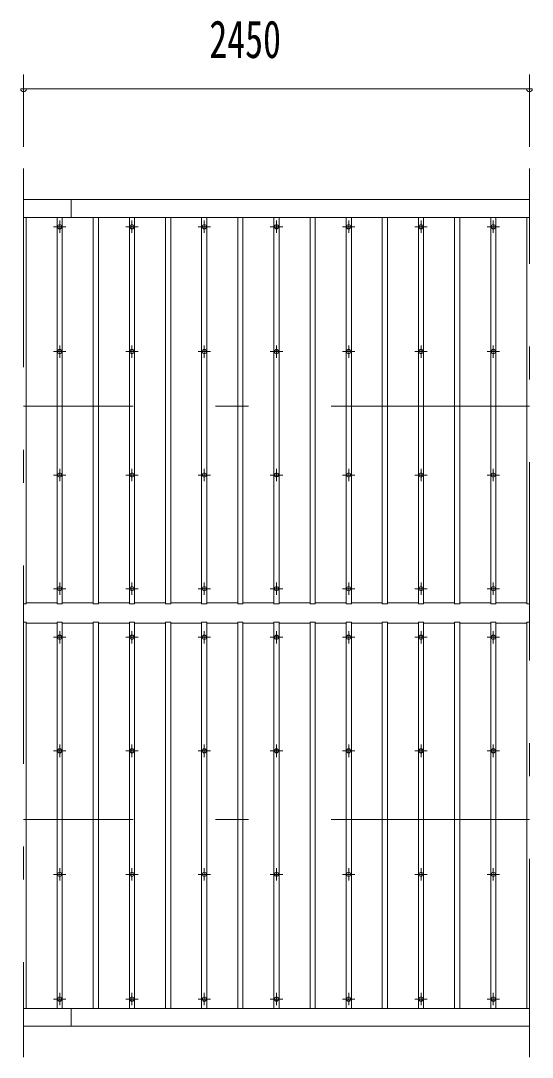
# Model space of a CAD drawing. Units: millimetres, scale not verified. Extents: x -32624 to 32629, y -14700 to 14700.
# Drawn here: x -19352 to -16874, y 8173 to 13188 of the extents above; entities that cross this region are included whole.
import ezdxf
from ezdxf.enums import TextEntityAlignment as Align

# ---------------------------------------------------------------- set-up
doc = ezdxf.new("R2010")
doc.units = ezdxf.units.MM
doc.header["$LTSCALE"] = 80
doc.linetypes.add('USER3', pattern=[24, 12, -5, 2, -5])
for name, color, linetype, lineweight in [('0-2_1-0BOLD', 7, 'Continuous', 18), ('0-3_1-2CENTER', 3, 'USER3', 18), ('0-4_1-4THIN', 4, 'Continuous', 18), ('0-5_1-5DIM', 3, 'Continuous', 18)]:
    doc.layers.add(name, color=color, linetype=linetype, lineweight=lineweight)
doc.styles.add('ＭＳ ゴシック', font='')
doc.styles.get('ＭＳ ゴシック').set_extended_font_data('MS Gothic')

msp = doc.modelspace()

# ---------------------------------------------------------------- linework, layer by layer
at = {"layer": '0-2_1-0BOLD'}
for p, q in [((-19337.95, 12322.54), (-16887.95, 12322.54)), ((-19107.96, 12236.05), (-19107.96, 12322.54)), ((-16887.95, 12236.05), (-19337.95, 12236.05)), ((-16887.95, 8409.03), (-19337.95, 8409.03)), ((-19107.96, 8322.54), (-19107.96, 8409.03)), ((-19337.95, 8322.54), (-16887.95, 8322.54))]:
    msp.add_line(p, q, dxfattribs=at)
for centre in [(-19162.96, 12191.11), (-18812.96, 12191.11), (-18462.96, 12191.11), (-18112.96, 12191.11), (-17762.96, 12191.11), (-17412.96, 12191.11), (-17062.96, 12191.11), (-19162.96, 11587.41), (-18812.96, 11587.41), (-18462.96, 11587.41), (-18112.96, 11587.41), (-17762.96, 11587.41), (-17412.96, 11587.41), (-17062.96, 11587.41), (-19162.96, 10989.62), (-18812.96, 10989.62), (-18462.96, 10989.62), (-18112.96, 10989.62), (-17762.96, 10989.62), (-17412.96, 10989.62), (-17062.96, 10989.62), (-19162.96, 10439.93), (-18812.96, 10439.93), (-18462.96, 10439.93), (-18112.96, 10439.93), (-17762.96, 10439.93), (-17412.96, 10439.93), (-17062.96, 10439.93), (-19162.96, 10205.15), (-18812.96, 10205.15), (-18462.96, 10205.15), (-18112.96, 10205.15), (-17762.96, 10205.15), (-17412.96, 10205.15), (-17062.96, 10205.15), (-19162.96, 9655.46), (-18812.96, 9655.46), (-18462.96, 9655.46), (-18112.96, 9655.46), (-17762.96, 9655.46), (-17412.96, 9655.46), (-17062.96, 9655.46), (-19162.96, 9057.68), (-18812.96, 9057.68), (-18462.96, 9057.68), (-18112.96, 9057.68), (-17762.96, 9057.68), (-17412.96, 9057.68), (-17062.96, 9057.68), (-19162.96, 8453.97), (-18812.96, 8453.97), (-18462.96, 8453.97), (-18112.96, 8453.97), (-17762.96, 8453.97), (-17412.96, 8453.97), (-17062.96, 8453.97)]:
    msp.add_circle(centre, 10, dxfattribs=at)
at = {"layer": '0-3_1-2CENTER'}
for p, q in [((-19337.96, 12472.55), (-19337.96, 8172.54)), ((-16887.96, 8172.54), (-16887.96, 12472.55)), ((-19192.96, 12191.11), (-19132.96, 12191.11)), ((-19162.96, 12221.12), (-19162.96, 12161.11)), ((-18782.96, 12191.11), (-18842.96, 12191.11)), ((-18812.96, 12161.11), (-18812.96, 12221.12)), ((-18492.96, 12191.11), (-18432.96, 12191.11)), ((-18462.96, 12221.12), (-18462.96, 12161.11)), ((-18082.96, 12191.11), (-18142.96, 12191.11)), ((-18112.96, 12161.11), (-18112.96, 12221.12)), ((-17792.96, 12191.11), (-17732.96, 12191.11)), ((-17762.96, 12221.12), (-17762.96, 12161.11)), ((-17382.96, 12191.11), (-17442.96, 12191.11)), ((-17412.96, 12161.11), (-17412.96, 12221.12)), ((-17092.96, 12191.11), (-17032.96, 12191.11)), ((-17062.96, 12161.11), (-17062.96, 12221.12)), ((-19192.96, 11587.41), (-19132.96, 11587.41)), ((-19162.96, 11557.41), (-19162.96, 11617.41)), ((-18842.96, 11587.41), (-18782.96, 11587.41)), ((-18812.96, 11617.41), (-18812.96, 11557.41)), ((-18492.96, 11587.41), (-18432.96, 11587.41)), ((-18462.96, 11557.41), (-18462.96, 11617.41)), ((-18142.96, 11587.41), (-18082.96, 11587.41)), ((-18112.96, 11617.41), (-18112.96, 11557.41)), ((-17792.96, 11587.41), (-17732.96, 11587.41)), ((-17762.96, 11557.41), (-17762.96, 11617.41)), ((-17442.96, 11587.41), (-17382.96, 11587.41)), ((-17412.96, 11617.41), (-17412.96, 11557.41)), ((-17092.96, 11587.41), (-17032.96, 11587.41)), ((-17062.96, 11557.41), (-17062.96, 11617.41)), ((-16887.95, 11322.54), (-19337.95, 11322.54)), ((-19192.96, 10989.62), (-19132.96, 10989.62)), ((-19162.96, 10959.62), (-19162.96, 11019.63)), ((-18842.96, 10989.62), (-18782.96, 10989.62)), ((-18812.96, 11019.63), (-18812.96, 10959.62)), ((-18492.96, 10989.62), (-18432.96, 10989.62)), ((-18462.96, 10959.62), (-18462.96, 11019.63)), ((-18142.96, 10989.62), (-18082.96, 10989.62)), ((-18112.96, 11019.63), (-18112.96, 10959.62)), ((-17792.96, 10989.62), (-17732.96, 10989.62)), ((-17762.96, 10959.62), (-17762.96, 11019.63)), ((-17442.96, 10989.62), (-17382.96, 10989.62)), ((-17412.96, 11019.63), (-17412.96, 10959.62)), ((-17092.96, 10989.62), (-17032.96, 10989.62)), ((-17062.96, 10959.62), (-17062.96, 11019.63)), ((-19132.96, 10439.93), (-19192.96, 10439.93)), ((-19162.96, 10409.93), (-19162.96, 10469.93)), ((-18782.96, 10439.93), (-18842.96, 10439.93)), ((-18812.96, 10409.93), (-18812.96, 10469.93)), ((-18492.96, 10439.93), (-18432.96, 10439.93)), ((-18462.96, 10409.93), (-18462.96, 10469.93)), ((-18082.96, 10439.93), (-18142.96, 10439.93)), ((-18112.96, 10409.93), (-18112.96, 10469.93)), ((-17792.96, 10439.93), (-17732.96, 10439.93)), ((-17762.96, 10409.93), (-17762.96, 10469.93)), ((-17382.96, 10439.93), (-17442.96, 10439.93)), ((-17412.96, 10409.93), (-17412.96, 10469.93)), ((-17092.96, 10439.93), (-17032.96, 10439.93)), ((-17062.96, 10409.93), (-17062.96, 10469.93)), ((-19162.96, 10235.15), (-19162.96, 10175.15)), ((-18812.96, 10235.15), (-18812.96, 10175.15)), ((-18462.96, 10235.15), (-18462.96, 10175.15)), ((-18112.96, 10235.15), (-18112.96, 10175.15)), ((-17762.96, 10235.15), (-17762.96, 10175.15)), ((-17412.96, 10235.15), (-17412.96, 10175.15)), ((-17062.96, 10175.15), (-17062.96, 10235.15)), ((-19132.96, 10205.15), (-19192.96, 10205.15)), ((-18842.96, 10205.15), (-18782.96, 10205.15)), ((-18432.96, 10205.15), (-18492.96, 10205.15)), ((-18142.96, 10205.15), (-18082.96, 10205.15)), ((-17732.96, 10205.15), (-17792.96, 10205.15)), ((-17442.96, 10205.15), (-17382.96, 10205.15)), ((-17092.96, 10205.15), (-17032.96, 10205.15)), ((-19162.96, 9625.46), (-19162.96, 9685.46)), ((-18812.96, 9685.46), (-18812.96, 9625.46)), ((-18462.96, 9625.46), (-18462.96, 9685.46)), ((-18112.96, 9685.46), (-18112.96, 9625.46)), ((-17762.96, 9625.46), (-17762.96, 9685.46)), ((-17412.96, 9685.46), (-17412.96, 9625.46)), ((-17062.96, 9625.46), (-17062.96, 9685.46)), ((-19132.96, 9655.46), (-19192.96, 9655.46)), ((-18842.96, 9655.46), (-18782.96, 9655.46)), ((-18492.96, 9655.46), (-18432.96, 9655.46)), ((-18142.96, 9655.46), (-18082.96, 9655.46)), ((-17792.96, 9655.46), (-17732.96, 9655.46)), ((-17442.96, 9655.46), (-17382.96, 9655.46)), ((-17092.96, 9655.46), (-17032.96, 9655.46)), ((-16887.95, 9322.54), (-19337.95, 9322.54)), ((-19162.96, 9087.67), (-19162.96, 9027.67)), ((-18812.96, 9027.67), (-18812.96, 9087.67)), ((-18462.96, 9087.67), (-18462.96, 9027.67)), ((-18112.96, 9027.67), (-18112.96, 9087.67)), ((-17762.96, 9087.67), (-17762.96, 9027.67)), ((-17412.96, 9027.67), (-17412.96, 9087.67)), ((-17062.96, 9087.67), (-17062.96, 9027.67)), ((-19192.96, 9057.68), (-19132.96, 9057.68)), ((-18842.96, 9057.68), (-18782.96, 9057.68)), ((-18492.96, 9057.68), (-18432.96, 9057.68)), ((-18142.96, 9057.68), (-18082.96, 9057.68)), ((-17792.96, 9057.68), (-17732.96, 9057.68)), ((-17442.96, 9057.68), (-17382.96, 9057.68)), ((-17092.96, 9057.68), (-17032.96, 9057.68)), ((-19162.96, 8423.96), (-19162.96, 8483.97)), ((-18812.96, 8483.97), (-18812.96, 8423.96)), ((-18462.96, 8423.96), (-18462.96, 8483.97)), ((-18112.96, 8483.97), (-18112.96, 8423.96)), ((-17762.96, 8423.96), (-17762.96, 8483.97)), ((-17412.96, 8483.97), (-17412.96, 8423.96)), ((-17062.96, 8423.96), (-17062.96, 8483.97)), ((-19192.96, 8453.97), (-19132.96, 8453.97)), ((-18842.96, 8453.97), (-18782.96, 8453.97)), ((-18492.96, 8453.97), (-18432.96, 8453.97)), ((-18142.96, 8453.97), (-18082.96, 8453.97)), ((-17792.96, 8453.97), (-17732.96, 8453.97)), ((-17442.96, 8453.97), (-17382.96, 8453.97)), ((-17092.96, 8453.97), (-17032.96, 8453.97))]:
    msp.add_line(p, q, dxfattribs=at)
at = {"layer": '0-4_1-4THIN'}
for p, q in [((-19325.46, 10367.39), (-19325.46, 12236.05)), ((-19150.46, 10367.39), (-19150.46, 12236.05)), ((-18975.46, 10367.39), (-18975.46, 12236.05)), ((-18800.46, 10367.39), (-18800.46, 12236.05)), ((-18625.46, 10367.39), (-18625.46, 12236.05)), ((-18450.46, 10367.39), (-18450.46, 12236.05)), ((-18275.46, 10367.39), (-18275.46, 12236.05)), ((-18100.46, 10367.39), (-18100.46, 12236.05)), ((-17925.46, 10367.39), (-17925.46, 12236.05)), ((-17750.46, 10367.39), (-17750.46, 12236.05)), ((-17575.46, 10367.39), (-17575.46, 12236.05)), ((-17400.46, 10367.39), (-17400.46, 12236.05)), ((-17225.46, 10367.39), (-17225.46, 12236.05)), ((-17050.46, 10367.39), (-17050.46, 12236.05)), ((-19337.95, 10367.39), (-19325.46, 10367.39)), ((-19175.46, 10371.64), (-19325.46, 10371.64)), ((-19000.46, 10371.64), (-19150.46, 10371.64)), ((-18825.46, 10371.64), (-18975.46, 10371.64)), ((-18650.46, 10371.64), (-18800.46, 10371.64)), ((-18475.46, 10371.64), (-18625.46, 10371.64)), ((-18300.46, 10371.64), (-18450.46, 10371.64)), ((-18125.46, 10371.64), (-18275.46, 10371.64)), ((-17950.46, 10371.64), (-18100.46, 10371.64)), ((-17775.46, 10371.64), (-17925.46, 10371.64)), ((-17600.46, 10371.64), (-17750.46, 10371.64)), ((-17425.46, 10371.64), (-17575.46, 10371.64)), ((-17250.46, 10371.64), (-17400.46, 10371.64)), ((-17075.46, 10371.64), (-17225.46, 10371.64)), ((-16900.46, 10371.64), (-17050.46, 10371.64)), ((-19325.46, 10273.44), (-19175.46, 10273.44)), ((-19175.46, 8409.03), (-19175.46, 10277.69)), ((-19150.46, 10273.44), (-19000.46, 10273.44)), ((-19000.46, 8409.03), (-19000.46, 10277.69)), ((-18975.46, 10273.44), (-18825.46, 10273.44)), ((-18825.46, 8409.03), (-18825.46, 10277.69)), ((-18800.46, 10273.44), (-18650.46, 10273.44)), ((-18650.46, 10277.69), (-18650.46, 8409.03)), ((-18625.46, 10273.44), (-18475.46, 10273.44)), ((-18475.46, 10277.69), (-18475.46, 8409.03)), ((-18450.46, 10273.44), (-18300.46, 10273.44)), ((-18300.46, 8409.03), (-18300.46, 10277.69)), ((-18275.46, 10273.44), (-18125.46, 10273.44)), ((-18125.46, 8409.03), (-18125.46, 10277.69)), ((-18100.46, 10273.44), (-17950.46, 10273.44)), ((-17950.46, 8409.03), (-17950.46, 10277.69)), ((-17925.46, 10273.44), (-17775.46, 10273.44)), ((-17775.46, 10277.69), (-17775.46, 8409.03)), ((-17750.46, 10273.44), (-17600.46, 10273.44)), ((-17600.46, 10277.69), (-17600.46, 8409.03)), ((-17575.46, 10273.44), (-17425.46, 10273.44)), ((-17425.46, 8409.03), (-17425.46, 10277.69)), ((-17400.46, 10273.44), (-17250.46, 10273.44)), ((-17250.46, 10277.69), (-17250.46, 8409.03)), ((-17225.46, 10273.44), (-17075.46, 10273.44)), ((-17075.46, 10277.69), (-17075.46, 8409.03)), ((-17050.46, 10273.44), (-16900.46, 10273.44)), ((-16900.46, 10277.69), (-16900.46, 8409.03)), ((-16900.46, 10277.69), (-16887.95, 10277.69))]:
    msp.add_line(p, q, dxfattribs=at)
for points in [[(-19175.46, 12236.05), (-19175.46, 10367.39), (-19150.46, 10367.39)], [(-19000.46, 12236.05), (-19000.46, 10367.39), (-18975.46, 10367.39)], [(-18825.46, 12236.05), (-18825.46, 10367.39), (-18800.46, 10367.39)], [(-18650.46, 12236.05), (-18650.46, 10367.39), (-18625.46, 10367.39)], [(-18475.46, 12236.05), (-18475.46, 10367.39), (-18450.46, 10367.39)], [(-18300.46, 12236.05), (-18300.46, 10367.39), (-18275.46, 10367.39)], [(-18125.46, 12236.05), (-18125.46, 10367.39), (-18100.46, 10367.39)], [(-17950.46, 12236.05), (-17950.46, 10367.39), (-17925.46, 10367.39)], [(-17775.46, 12236.05), (-17775.46, 10367.39), (-17750.46, 10367.39)], [(-17600.46, 12236.05), (-17600.46, 10367.39), (-17575.46, 10367.39)], [(-17425.46, 12236.05), (-17425.46, 10367.39), (-17400.46, 10367.39)], [(-17250.46, 12236.05), (-17250.46, 10367.39), (-17225.46, 10367.39)], [(-17075.46, 12236.05), (-17075.46, 10367.39), (-17050.46, 10367.39)], [(-16900.46, 12236.05), (-16900.46, 10367.39), (-16887.95, 10367.39)], [(-19325.46, 8409.03), (-19325.46, 10277.69), (-19337.95, 10277.69)], [(-19175.46, 10277.69), (-19150.46, 10277.69), (-19150.46, 8409.03)], [(-19000.46, 10277.69), (-18975.46, 10277.69), (-18975.46, 8409.03)], [(-18825.46, 10277.69), (-18800.46, 10277.69), (-18800.46, 8409.03)], [(-18625.46, 8409.03), (-18625.46, 10277.69), (-18650.46, 10277.69)], [(-18450.46, 8409.03), (-18450.46, 10277.69), (-18475.46, 10277.69)], [(-18300.46, 10277.69), (-18275.46, 10277.69), (-18275.46, 8409.03)], [(-18125.46, 10277.69), (-18100.46, 10277.69), (-18100.46, 8409.03)], [(-17950.46, 10277.69), (-17925.46, 10277.69), (-17925.46, 8409.03)], [(-17750.46, 8409.03), (-17750.46, 10277.69), (-17775.46, 10277.69)], [(-17575.46, 8409.03), (-17575.46, 10277.69), (-17600.46, 10277.69)], [(-17425.46, 10277.69), (-17400.46, 10277.69), (-17400.46, 8409.03)], [(-17225.46, 8409.03), (-17225.46, 10277.69), (-17250.46, 10277.69)], [(-17050.46, 8409.03), (-17050.46, 10277.69), (-17075.46, 10277.69)]]:
    msp.add_lwpolyline(points, dxfattribs=at)
at = {"layer": '0-5_1-5DIM'}
for p, q in [((-19337.95, 12928.35), (-19337.95, 12578.35)), ((-16887.95, 12578.35), (-16887.95, 12928.35)), ((-19323.95, 12858.35), (-19351.95, 12858.35)), ((-16887.95, 12858.35), (-19337.95, 12858.35)), ((-16873.95, 12858.35), (-16901.95, 12858.35))]:
    msp.add_line(p, q, dxfattribs=at)
for centre in [(-19337.95, 12858.35), (-16887.95, 12858.35)]:
    msp.add_arc(centre, 14, 180, 0, dxfattribs=at)

# ---------------------------------------------------------------- texts
at = {"layer": '0-5_1-5DIM', "color": 7, "style": 'ＭＳ ゴシック', "width": 0.7}
msp.add_text('2450', height=182.3, dxfattribs=at).set_placement((-18438.45, 12953.22), align=Align.BOTTOM_LEFT)

doc.saveas('drawing.dxf')
